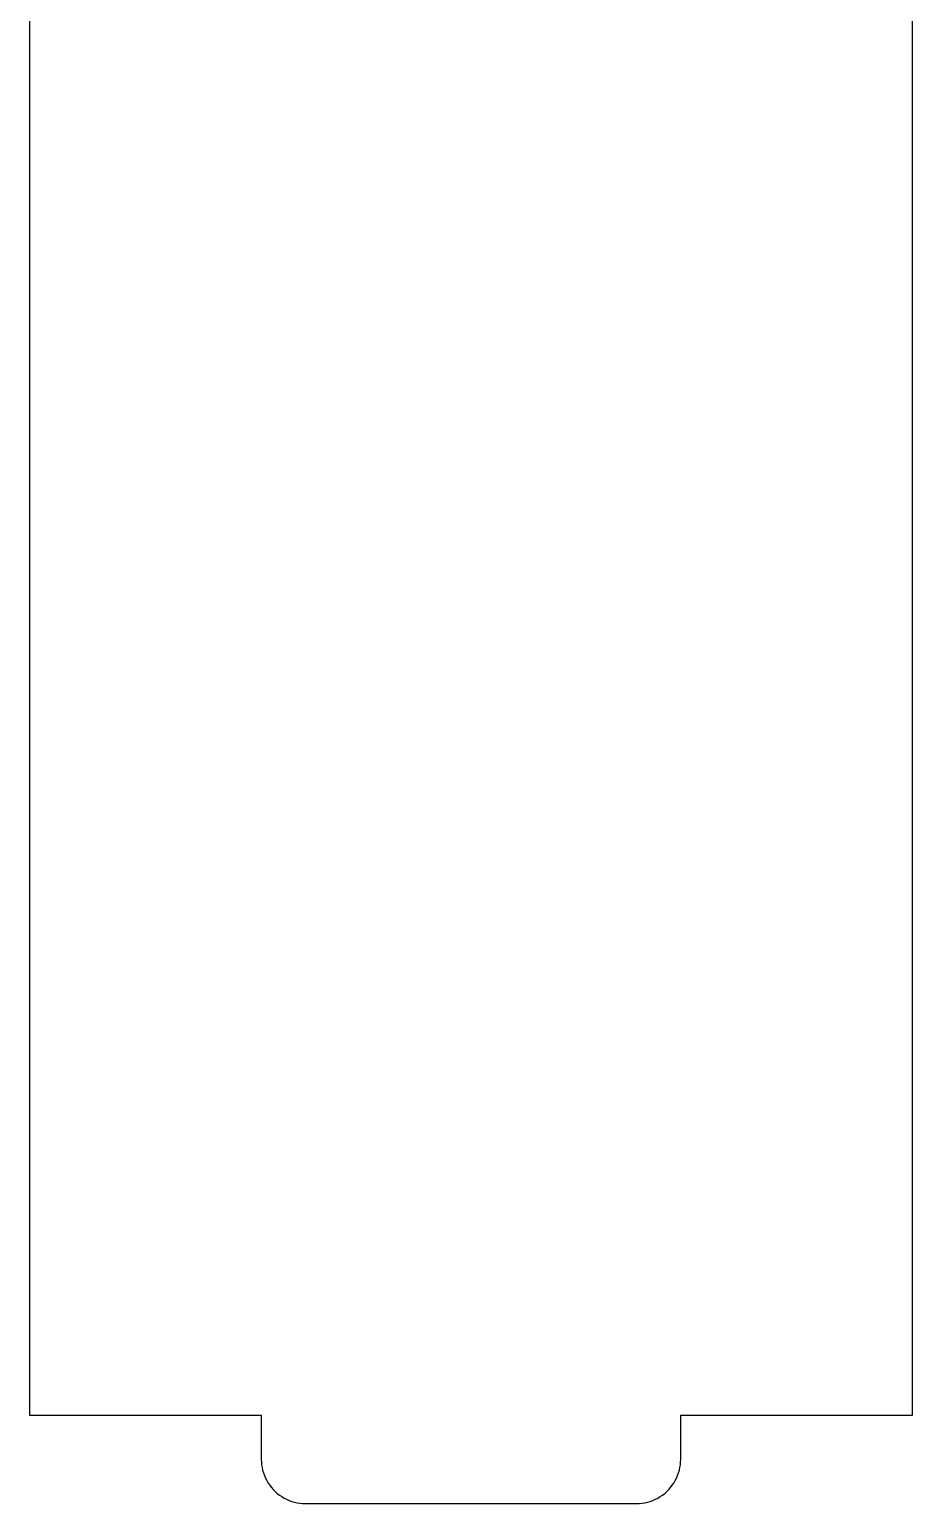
# Model space of a CAD drawing. Header units: metres. Extents: x 13 to 210, y -112 to 112.
# Drawn here: x 107 to 167, y -112 to -11.9 of the extents above; entities that cross this region are included whole.
import ezdxf

# ---------------------------------------------------------------- set-up
doc = ezdxf.new("R2010")
doc.units = ezdxf.units.M

msp = doc.modelspace()

# ---------------------------------------------------------------- linework, layer by layer
for p, q in [((107, 106), (107, -106)), ((167, -106), (167, 106)), ((107, -106), (122.75, -106)), ((122.75, -106), (122.75, -109)), ((151.25, -109), (151.25, -106)), ((151.25, -106), (167, -106)), ((122.75, -109), (122.756, -109.188)), ((151.244, -109.188), (151.25, -109)), ((122.756, -109.188), (122.774, -109.376)), ((122.774, -109.376), (122.803, -109.562)), ((122.803, -109.562), (122.844, -109.746)), ((122.844, -109.746), (122.897, -109.927)), ((122.897, -109.927), (122.961, -110.104)), ((122.961, -110.104), (123.036, -110.277)), ((150.964, -110.277), (151.039, -110.104)), ((151.039, -110.104), (151.103, -109.927)), ((151.103, -109.927), (151.156, -109.746)), ((151.156, -109.746), (151.197, -109.562)), ((151.197, -109.562), (151.226, -109.376)), ((151.226, -109.376), (151.244, -109.188)), ((123.036, -110.277), (123.121, -110.445)), ((123.121, -110.445), (123.217, -110.607)), ((123.217, -110.607), (123.323, -110.763)), ((123.323, -110.763), (123.438, -110.912)), ((123.438, -110.912), (123.563, -111.054)), ((123.563, -111.054), (123.696, -111.187)), ((150.304, -111.187), (150.437, -111.054)), ((150.437, -111.054), (150.562, -110.912)), ((150.562, -110.912), (150.677, -110.763)), ((150.677, -110.763), (150.783, -110.607)), ((150.783, -110.607), (150.879, -110.445)), ((150.879, -110.445), (150.964, -110.277)), ((123.696, -111.187), (123.838, -111.312)), ((123.838, -111.312), (123.987, -111.427)), ((123.987, -111.427), (124.143, -111.533)), ((124.143, -111.533), (124.305, -111.629)), ((124.305, -111.629), (124.473, -111.714)), ((124.473, -111.714), (124.646, -111.789)), ((124.646, -111.789), (124.823, -111.853)), ((124.823, -111.853), (125.004, -111.906)), ((125.004, -111.906), (125.188, -111.947)), ((125.188, -111.947), (125.374, -111.976)), ((125.374, -111.976), (125.562, -111.994)), ((125.562, -111.994), (125.75, -112)), ((125.75, -112), (148.25, -112)), ((148.25, -112), (148.438, -111.994)), ((148.438, -111.994), (148.626, -111.976)), ((148.626, -111.976), (148.812, -111.947)), ((148.812, -111.947), (148.996, -111.906)), ((148.996, -111.906), (149.177, -111.853)), ((149.177, -111.853), (149.354, -111.789)), ((149.354, -111.789), (149.527, -111.714)), ((149.527, -111.714), (149.695, -111.629)), ((149.695, -111.629), (149.857, -111.533)), ((149.857, -111.533), (150.013, -111.427)), ((150.013, -111.427), (150.162, -111.312)), ((150.162, -111.312), (150.304, -111.187))]:
    msp.add_line(p, q)

doc.saveas('drawing.dxf')
